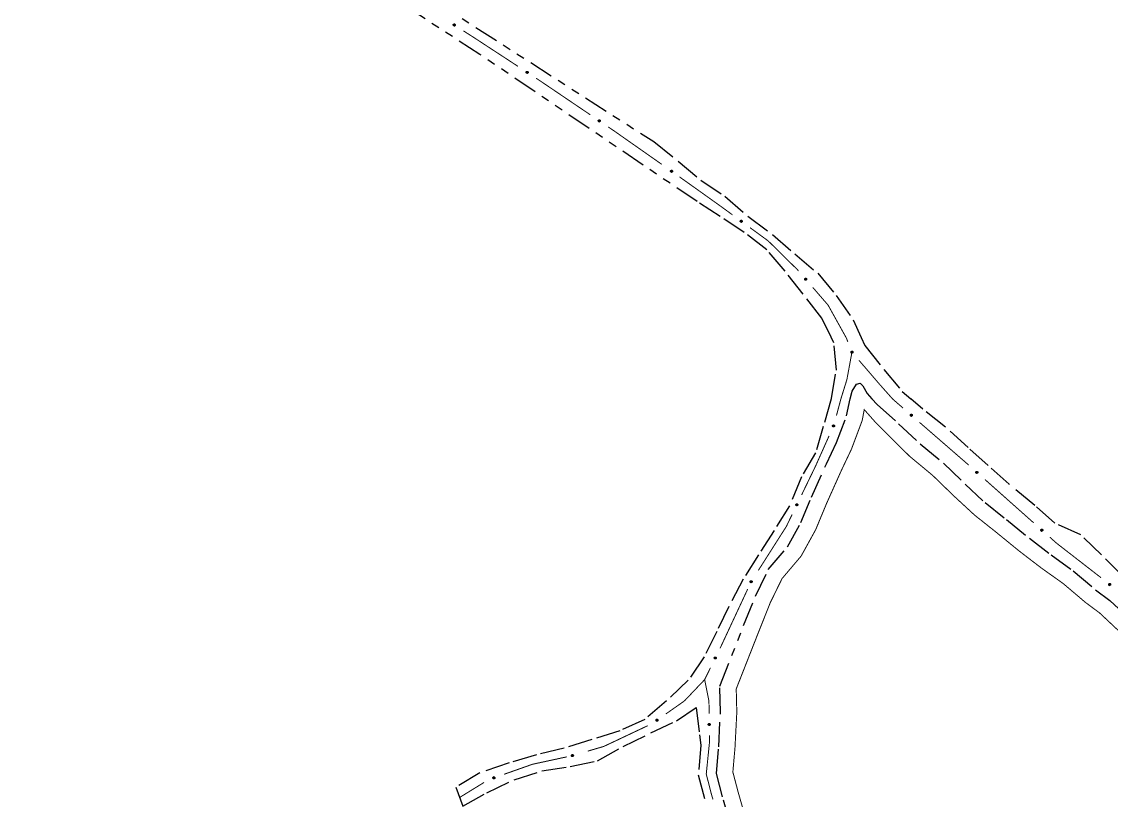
# Model space of a CAD drawing. Extents: x 208948 to 212966, y 4875285 to 4878160.
# Drawn here: x 210434.2 to 210634.7, y 4876681.8 to 4876825 of the extents above; entities that cross this region are included whole.
import ezdxf

# ---------------------------------------------------------------- set-up
doc = ezdxf.new("R2010")
doc.units = 0
doc.header["$LTSCALE"] = 1.5
doc.header["$MEASUREMENT"] = 0
doc.linetypes.add('TRACO_12', pattern=[2.5, 2, -0.5])
doc.linetypes.add('TRACO_25', pattern=[8, 3, -1, 1, -1, 1, -1])
for name, color, linetype in [('RU-QUADRA', 210, 'CONTINUOUS'), ('SV-EIXO-RUA-N-PAV', 6, 'CONTINUOUS'), ('SV-RUA-NAO-PAV', 7, 'CONTINUOUS')]:
    doc.layers.add(name, color=color, linetype=linetype)

msp = doc.modelspace()

# ---------------------------------------------------------------- linework, layer by layer
at = {"layer": 'RU-QUADRA', "linetype": 'TRACO_12', "const_width": 0.18, "flags": 128}
msp.add_lwpolyline([(210632.570808, 4876716.264493), (210636.520245, 4876712.562251), (210638.236401, 4876710.583687), (210642.658217, 4876707.073477), (210647.452532, 4876703.156293), (210651.737606, 4876699.659278), (210655.957471, 4876695.799171), (210659.777368, 4876691.920807), (210663.52981, 4876687.768104), (210667.326139, 4876683.932333), (210670.934217, 4876679.506955), (210674.794872, 4876675.506998), (210678.279344, 4876671.067741), (210681.6938, 4876667.077592), (210684.828567, 4876662.86118), (210688.97736, 4876658.064771), (210692.983246, 4876653.201202), (210696.446148, 4876649.489527), (210699.564415, 4876645.572205), (210703.156268, 4876640.975429), (210706.216966, 4876636.971434), (210709.650542, 4876632.682012), (210714.153307, 4876627.553033), (210717.442642, 4876623.203914), (210720.863342, 4876619.301707), (210724.20833, 4876614.976975), (210727.687177, 4876610.689093), (210731.153878, 4876606.568671), (210734.887277, 4876601.62831), (210739.132032, 4876597.434451), (210741.254088, 4876595.000158), (210748.469239, 4876589.089614), (210753.721705, 4876586.578935), (210758.260288, 4876584.09401), (210763.25315, 4876582.23742), (210768.394427, 4876580.444412), (210773.276003, 4876578.435576), (210779.104873, 4876577.265947), (210783.193331, 4876574.966189), (210788.845025, 4876573.173389), (210793.536731, 4876571.448769), (210797.406789, 4876569.664419), (210799.70541, 4876567.710591), (210800.861616, 4876564.61514), (210801.873581, 4876559.875341), (210802.448413, 4876554.98028), (210802.610398, 4876550.01594), (210802.832602, 4876544.279032), (210803.088993, 4876539.230773), (210802.317763, 4876534.77182), (210801.579537, 4876529.245675), (210801.154994, 4876523.909934), (210800.330301, 4876519.728159), (210798.78443, 4876515.504903), (210796.563816, 4876511.95192), (210794.12119, 4876509.368987), (210791.690033, 4876508.405795), (210787.676578, 4876508.245257), (210783.014476, 4876508.307896), (210778.835072, 4876508.872452), (210773.842492, 4876510.221023), (210768.283342, 4876511.400567), (210762.490567, 4876512.047746), (210756.838817, 4876512.629543), (210750.8009, 4876512.892501), (210745.588327, 4876513.315408), (210740.050921, 4876513.711663), (210734.689468, 4876513.996429), (210729.096094, 4876514.573681), (210723.693143, 4876514.906811), (210718.532268, 4876515.087191), (210713.046434, 4876515.406367), (210707.678207, 4876515.61827), (210702.388457, 4876515.84457), (210696.991394, 4876516.612835), (210691.68083, 4876517.222761), (210686.405575, 4876517.528726), (210680.963616, 4876517.673569), (210675.390156, 4876517.673579), (210669.929411, 4876517.673569), (210664.53838, 4876517.724047), (210659.030321, 4876517.634566), (210654.021299, 4876517.732398), (210648.874121, 4876517.830627), (210645.593199, 4876517.991773), (210639.037686, 4876518.627565), (210633.907023, 4876519.354901), (210629.279831, 4876519.973072), (210624.712478, 4876521.331658), (210619.455743, 4876523.031125), (210613.900646, 4876524.138006), (210609.194031, 4876525.353501), (210604.787757, 4876526.923871), (210599.53406, 4876528.995329), (210594.677923, 4876530.71911), (210590.132201, 4876532.64371), (210585.739698, 4876534.954111), (210580.981285, 4876537.875299), (210577.979102, 4876540.11798), (210575.982161, 4876543.354158), (210574.290027, 4876546.995755), (210573.464294, 4876551.21525), (210572.800066, 4876555.690052), (210572.863322, 4876560.208335), (210572.893505, 4876565.570892), (210572.913592, 4876571.094766), (210572.903559, 4876576.186185), (210572.903569, 4876581.643707), (210572.913581, 4876586.649388), (210572.903569, 4876592.195677), (210572.903559, 4876597.500046), (210572.903569, 4876602.778992), (210572.832053, 4876608.541175), (210572.631463, 4876613.696337), (210572.54748, 4876618.567364), (210572.908428, 4876623.562114), (210573.034679, 4876629.127656), (210572.941464, 4876635.114144), (210572.702944, 4876640.651937), (210572.288587, 4876645.914278), (210571.701486, 4876651.692586), (210571.021317, 4876656.798933), (210570.353233, 4876662.082869), (210569.506145, 4876667.578606), (210568.517046, 4876672.942174), (210567.530976, 4876678.169406), (210566.079515, 4876683.244298), (210565.095102, 4876686.981994), (210565.484271, 4876691.425011), (210565.821928, 4876697.949688), (210565.714398, 4876702.276178), (210569.869184, 4876712.845231), (210571.986666, 4876718.151165), (210574.150531, 4876722.575757), (210577.662177, 4876726.71871), (210580.330905, 4876731.556707), (210582.33456, 4876736.380826), (210585.050636, 4876742.439729), (210586.930809, 4876746.408983), (210588.891276, 4876751.636896), (210589.271955, 4876753.657619), (210591.380265, 4876751.276111), (210597.604073, 4876745.091231), (210601.845355, 4876741.575039), (210605.7574, 4876737.781242), (210607.417249, 4876736.247344), (210609.556555, 4876734.27037), (210613.559197, 4876731.0927), (210617.809117, 4876727.626454), (210621.867449, 4876724.516425), (210625.89759, 4876721.649014), (210629.993987, 4876718.179008)], close=True, dxfattribs=at)
at = {"layer": 'SV-EIXO-RUA-N-PAV'}
for points in [[(210513.750309, 4876824.596812), (210513.797904, 4876824.608068), (210513.841112, 4876824.60801), (210513.877135, 4876824.59759), (210513.906567, 4876824.580081), (210513.93466, 4876824.558777), (210513.958244, 4876824.531049), (210513.977604, 4876824.494477), (210513.989231, 4876824.446811), (210513.986263, 4876824.402553), (210513.977936, 4876824.366689), (210513.961445, 4876824.334948), (210513.940293, 4876824.308004), (210513.910681, 4876824.284458), (210513.873426, 4876824.265201), (210513.825214, 4876824.25467), (210513.782854, 4876824.255017), (210513.748276, 4876824.266011), (210513.71647, 4876824.282792), (210513.68805, 4876824.304885), (210513.665056, 4876824.332236), (210513.645735, 4876824.369781), (210513.635971, 4876824.417504), (210513.635835, 4876824.459756), (210513.646341, 4876824.494481), (210513.663566, 4876824.525421), (210513.684591, 4876824.553858), (210513.711476, 4876824.578726), (210513.750309, 4876824.596812)], [(210527.170294, 4876815.882555), (210527.218017, 4876815.893258), (210527.261221, 4876815.892697), (210527.297121, 4876815.881859), (210527.326348, 4876815.864009), (210527.354191, 4876815.84238), (210527.377451, 4876815.81438), (210527.396384, 4876815.777584), (210527.407457, 4876815.729787), (210527.403974, 4876815.685566), (210527.395231, 4876815.649802), (210527.378373, 4876815.618255), (210527.356908, 4876815.591559), (210527.327024, 4876815.568359), (210527.289548, 4876815.549536), (210527.241217, 4876815.539566), (210527.198864, 4876815.540405), (210527.164416, 4876815.551801), (210527.132808, 4876815.56895), (210527.104647, 4876815.591372), (210527.081972, 4876815.618989), (210527.063088, 4876815.656755), (210527.05388, 4876815.704589), (210527.054235, 4876815.74684), (210527.065144, 4876815.78144), (210527.082728, 4876815.812178), (210527.104082, 4876815.840368), (210527.131254, 4876815.864922), (210527.170294, 4876815.882555)], [(210540.45015, 4876806.955548), (210540.498035, 4876806.965501), (210540.541225, 4876806.964263), (210540.576951, 4876806.952863), (210540.605893, 4876806.934556), (210540.633394, 4876806.912493), (210540.656213, 4876806.884132), (210540.674566, 4876806.847044), (210540.684887, 4876806.799079), (210540.680711, 4876806.754919), (210540.671408, 4876806.719296), (210540.654058, 4876806.688017), (210540.632177, 4876806.661661), (210540.601933, 4876806.638932), (210540.564167, 4876806.6207), (210540.515685, 4876806.611488), (210540.473351, 4876806.612992), (210540.439085, 4876806.624927), (210540.40775, 4876806.642569), (210540.379944, 4876806.66543), (210540.357705, 4876806.693399), (210540.339416, 4876806.731457), (210540.330959, 4876806.77943), (210540.331977, 4876806.82167), (210540.343427, 4876806.856094), (210540.36149, 4876806.886553), (210540.383284, 4876806.914405), (210540.410838, 4876806.938529), (210540.45015, 4876806.955548)], [(210553.762062, 4876797.693268), (210553.810178, 4876797.702034), (210553.853324, 4876797.699729), (210553.888757, 4876797.687449), (210553.917239, 4876797.668433), (210553.944186, 4876797.645697), (210553.966296, 4876797.616781), (210553.983727, 4876797.579251), (210553.99286, 4876797.531045), (210553.987594, 4876797.487001), (210553.977413, 4876797.451619), (210553.959295, 4876797.420778), (210553.936769, 4876797.394971), (210553.905973, 4876797.372997), (210553.867767, 4876797.355703), (210553.819072, 4876797.347693), (210553.776788, 4876797.350243), (210553.742828, 4876797.363021), (210553.711938, 4876797.381432), (210553.684706, 4876797.404974), (210553.663165, 4876797.433484), (210553.645823, 4876797.471983), (210553.638554, 4876797.520149), (210553.640615, 4876797.562351), (210553.652913, 4876797.596482), (210553.671724, 4876797.626485), (210553.694199, 4876797.65379), (210553.722342, 4876797.677226), (210553.762062, 4876797.693268)], [(210566.586748, 4876788.488342), (210566.634956, 4876788.49659), (210566.678075, 4876788.49382), (210566.713373, 4876788.48116), (210566.741648, 4876788.461838), (210566.768349, 4876788.438813), (210566.790147, 4876788.40966), (210566.807173, 4876788.371945), (210566.815786, 4876788.323644), (210566.810046, 4876788.279659), (210566.799485, 4876788.244389), (210566.781035, 4876788.213745), (210566.758233, 4876788.188182), (210566.727202, 4876788.166541), (210566.688812, 4876788.149659), (210566.640034, 4876788.142174), (210566.59778, 4876788.145179), (210566.563959, 4876788.158322), (210566.53327, 4876788.177065), (210566.506293, 4876788.200898), (210566.48506, 4876788.229638), (210566.468133, 4876788.268321), (210566.461383, 4876788.316563), (210566.463899, 4876788.358741), (210566.476563, 4876788.392737), (210566.495696, 4876788.422536), (210566.518464, 4876788.449597), (210566.546857, 4876788.472729), (210566.586748, 4876788.488342)], [(210578.480304, 4876777.834324), (210578.529131, 4876777.831507), (210578.57052, 4876777.819102), (210578.602062, 4876777.798819), (210578.625261, 4876777.773628), (210578.646092, 4876777.745183), (210578.660767, 4876777.711871), (210578.668866, 4876777.67129), (210578.666383, 4876777.62229), (210578.650888, 4876777.580727), (210578.632658, 4876777.54874), (210578.607783, 4876777.523036), (210578.579811, 4876777.503263), (210578.544704, 4876777.489163), (210578.5035, 4876777.481358), (210578.454289, 4876777.485047), (210578.413796, 4876777.497487), (210578.383802, 4876777.517907), (210578.35812, 4876777.543078), (210578.337201, 4876777.572373), (210578.322984, 4876777.605155), (210578.3152, 4876777.646656), (210578.319484, 4876777.695179), (210578.331431, 4876777.735708), (210578.351424, 4876777.76598), (210578.376775, 4876777.790706), (210578.40505, 4876777.811947), (210578.437922, 4876777.828093), (210578.480304, 4876777.834324)], [(210586.998508, 4876764.393915), (210587.047337, 4876764.391122), (210587.088731, 4876764.378736), (210587.120283, 4876764.358469), (210587.143495, 4876764.33329), (210587.16434, 4876764.304855), (210587.179032, 4876764.27155), (210587.18715, 4876764.230974), (210587.184692, 4876764.181973), (210587.169218, 4876764.140402), (210587.151003, 4876764.108405), (210587.126141, 4876764.08269), (210587.098179, 4876764.062902), (210587.063079, 4876764.048785), (210587.021878, 4876764.04096), (210586.972665, 4876764.044624), (210586.932167, 4876764.057045), (210586.902163, 4876764.077449), (210586.876468, 4876764.102608), (210586.855535, 4876764.131892), (210586.841301, 4876764.164668), (210586.833497, 4876764.206165), (210586.837757, 4876764.25469), (210586.849684, 4876764.295224), (210586.869662, 4876764.325507), (210586.895, 4876764.350245), (210586.923266, 4876764.3715), (210586.956129, 4876764.387662), (210586.998508, 4876764.393915)], [(210597.896606, 4876752.80473), (210597.94534, 4876752.808864), (210597.988069, 4876752.802451), (210598.022168, 4876752.786845), (210598.048704, 4876752.765197), (210598.073358, 4876752.739993), (210598.092607, 4876752.709098), (210598.106376, 4876752.670075), (210598.110866, 4876752.621218), (210598.10142, 4876752.577878), (210598.087908, 4876752.543629), (210598.066928, 4876752.514659), (210598.042042, 4876752.491119), (210598.009289, 4876752.472185), (210597.969607, 4876752.458618), (210597.92037, 4876752.455292), (210597.878523, 4876752.461867), (210597.845937, 4876752.477828), (210597.816946, 4876752.499104), (210597.792085, 4876752.525137), (210597.773364, 4876752.555573), (210597.759776, 4876752.595551), (210597.757137, 4876752.644192), (210597.763218, 4876752.686004), (210597.778717, 4876752.718806), (210597.800306, 4876752.746876), (210597.825285, 4876752.77191), (210597.855536, 4876752.792553), (210597.896606, 4876752.80473)], [(210583.77488, 4876750.736858), (210583.792971, 4876750.691419), (210583.799228, 4876750.648667), (210583.794184, 4876750.611507), (210583.781164, 4876750.579833), (210583.764194, 4876750.548928), (210583.740211, 4876750.521545), (210583.70686, 4876750.497049), (210583.661405, 4876750.478581), (210583.617188, 4876750.475049), (210583.580493, 4876750.478046), (210583.546683, 4876750.489721), (210583.516937, 4876750.506709), (210583.489316, 4876750.532562), (210583.464822, 4876750.566602), (210583.447358, 4876750.612758), (210583.441511, 4876750.654713), (210583.447334, 4876750.690528), (210583.459286, 4876750.724444), (210583.476989, 4876750.755787), (210583.500687, 4876750.782532), (210583.535005, 4876750.807132), (210583.580789, 4876750.823765), (210583.622567, 4876750.830075), (210583.658454, 4876750.824756), (210583.69158, 4876750.812237), (210583.722784, 4876750.795594), (210583.751314, 4876750.772631), (210583.77488, 4876750.736858)], [(210609.965875, 4876742.298995), (210610.014653, 4876742.302558), (210610.057305, 4876742.295646), (210610.091219, 4876742.279642), (210610.1175, 4876742.257686), (210610.141857, 4876742.232195), (210610.160744, 4876742.201077), (210610.174057, 4876742.161896), (210610.177975, 4876742.11299), (210610.168023, 4876742.069763), (210610.154112, 4876742.035675), (210610.132795, 4876742.006952), (210610.107635, 4876741.983705), (210610.074663, 4876741.965155), (210610.034825, 4876741.952052), (210609.985553, 4876741.949302), (210609.943785, 4876741.956365), (210609.911388, 4876741.972706), (210609.882648, 4876741.99432), (210609.858093, 4876742.020642), (210609.839729, 4876742.051295), (210609.826609, 4876742.091429), (210609.824539, 4876742.140097), (210609.831108, 4876742.181836), (210609.84699, 4876742.214453), (210609.868905, 4876742.242269), (210609.894175, 4876742.26701), (210609.924665, 4876742.287298), (210609.965875, 4876742.298995)], [(210577.026584, 4876736.227947), (210577.043288, 4876736.181979), (210577.048245, 4876736.139057), (210577.042075, 4876736.102067), (210577.0281, 4876736.070803), (210577.0102, 4876736.040427), (210576.985397, 4876736.013784), (210576.951318, 4876735.990311), (210576.905324, 4876735.973231), (210576.86102, 4876735.971043), (210576.824433, 4876735.975152), (210576.790992, 4876735.987847), (210576.761776, 4876736.00573), (210576.734952, 4876736.03241), (210576.711502, 4876736.067178), (210576.695447, 4876736.113842), (210576.690876, 4876736.155956), (210576.697783, 4876736.191577), (210576.710759, 4876736.225115), (210576.729405, 4876736.255906), (210576.753903, 4876736.281919), (210576.788951, 4876736.305467), (210576.835219, 4876736.320703), (210576.87717, 4876736.325742), (210576.912879, 4876736.319337), (210576.945609, 4876736.305818), (210576.976294, 4876736.288236), (210577.004114, 4876736.264418), (210577.026584, 4876736.227947)], [(210621.924424, 4876731.669173), (210621.973202, 4876731.672737), (210622.015854, 4876731.665825), (210622.049768, 4876731.649821), (210622.076049, 4876731.627865), (210622.100406, 4876731.602374), (210622.119294, 4876731.571256), (210622.132606, 4876731.532075), (210622.136524, 4876731.483169), (210622.126572, 4876731.439942), (210622.112661, 4876731.405853), (210622.091344, 4876731.37713), (210622.066184, 4876731.353883), (210622.033212, 4876731.335334), (210621.993374, 4876731.322231), (210621.944102, 4876731.319481), (210621.902334, 4876731.326544), (210621.869937, 4876731.342885), (210621.841197, 4876731.364498), (210621.816642, 4876731.39082), (210621.798278, 4876731.421473), (210621.785158, 4876731.461608), (210621.783088, 4876731.510275), (210621.789657, 4876731.552014), (210621.805539, 4876731.584632), (210621.827454, 4876731.612448), (210621.852724, 4876731.637189), (210621.883214, 4876731.657477), (210621.924424, 4876731.669173)], [(210568.619568, 4876722.07981), (210568.636932, 4876722.034088), (210568.642505, 4876721.991241), (210568.636868, 4876721.954167), (210568.623344, 4876721.922704), (210568.605883, 4876721.892075), (210568.581466, 4876721.865078), (210568.547728, 4876721.841117), (210568.501985, 4876721.823377), (210568.457717, 4876721.820552), (210568.421074, 4876721.824134), (210568.387455, 4876721.836347), (210568.357984, 4876721.853808), (210568.330779, 4876721.880098), (210568.306831, 4876721.914526), (210568.290106, 4876721.960954), (210568.28493, 4876722.002997), (210568.291324, 4876722.038714), (210568.303816, 4876722.072435), (210568.322017, 4876722.103492), (210568.346139, 4876722.129855), (210568.380845, 4876722.153904), (210568.426889, 4876722.169805), (210568.468763, 4876722.175446), (210568.50456, 4876722.169555), (210568.537482, 4876722.156509), (210568.568416, 4876722.13937), (210568.596576, 4876722.115954), (210568.619568, 4876722.07981)], [(210634.396789, 4876721.669179), (210634.445222, 4876721.675983), (210634.488238, 4876721.671926), (210634.523143, 4876721.658216), (210634.550828, 4876721.638058), (210634.576828, 4876721.614246), (210634.597745, 4876721.584455), (210634.613637, 4876721.546247), (210634.620803, 4876721.49771), (210634.613751, 4876721.453917), (210634.602141, 4876721.418977), (210634.582783, 4876721.388899), (210634.559228, 4876721.364028), (210634.527564, 4876721.343324), (210634.488687, 4876721.327598), (210634.439707, 4876721.321573), (210634.397561, 4876721.32584), (210634.364148, 4876721.339987), (210634.334032, 4876721.359639), (210634.307779, 4876721.384268), (210634.287415, 4876721.41363), (210634.271652, 4876721.452801), (210634.266346, 4876721.501224), (210634.270122, 4876721.543307), (210634.283796, 4876721.57691), (210634.303811, 4876721.606123), (210634.327378, 4876721.632492), (210634.356449, 4876721.654765), (210634.396789, 4876721.669179)], [(210562.015268, 4876708.033935), (210562.031694, 4876707.987867), (210562.03639, 4876707.944915), (210562.029997, 4876707.907964), (210562.015832, 4876707.876784), (210561.997749, 4876707.846518), (210561.972785, 4876707.820026), (210561.938564, 4876707.796759), (210561.892468, 4876707.779958), (210561.848152, 4876707.778039), (210561.81159, 4876707.782369), (210561.778227, 4876707.795266), (210561.749119, 4876707.813326), (210561.722458, 4876707.840167), (210561.699219, 4876707.875077), (210561.683446, 4876707.921838), (210561.67913, 4876707.963978), (210561.686253, 4876707.999557), (210561.699432, 4876708.033015), (210561.718264, 4876708.063693), (210561.742919, 4876708.089557), (210561.778109, 4876708.112892), (210561.824469, 4876708.127849), (210561.866449, 4876708.132633), (210561.902119, 4876708.126011), (210561.934767, 4876708.112295), (210561.965344, 4876708.094527), (210561.993019, 4876708.070541), (210562.015268, 4876708.033935)], [(210551.307442, 4876696.514205), (210551.299626, 4876696.465925), (210551.283036, 4876696.426029), (210551.259621, 4876696.396736), (210551.232181, 4876696.376247), (210551.201747, 4876696.358446), (210551.167105, 4876696.34727), (210551.125907, 4876696.343382), (210551.077421, 4876696.350882), (210551.037668, 4876696.370564), (210551.007722, 4876696.391982), (210550.984709, 4876696.419365), (210550.967912, 4876696.44922), (210550.957493, 4876696.485589), (210550.95396, 4876696.527377), (210550.962682, 4876696.575949), (210550.979215, 4876696.61495), (210551.002607, 4876696.642689), (210551.030282, 4876696.66565), (210551.06157, 4876696.68345), (210551.09564, 4876696.694226), (210551.13772, 4876696.697707), (210551.185547, 4876696.688463), (210551.224634, 4876696.672417), (210551.252694, 4876696.649421), (210551.274686, 4876696.621666), (210551.292911, 4876696.591358), (210551.305596, 4876696.557002), (210551.307442, 4876696.514205)], [(210560.644455, 4876695.582876), (210560.608937, 4876695.616499), (210560.585286, 4876695.652659), (210560.57424, 4876695.688495), (210560.572737, 4876695.722708), (210560.575141, 4876695.757883), (210560.58539, 4876695.792812), (210560.605351, 4876695.82906), (210560.638829, 4876695.864926), (210560.677464, 4876695.88672), (210560.712019, 4876695.899429), (210560.747604, 4876695.90305), (210560.781735, 4876695.900142), (210560.817665, 4876695.888297), (210560.854201, 4876695.867709), (210560.889452, 4876695.833173), (210560.912395, 4876695.797563), (210560.922169, 4876695.76262), (210560.925583, 4876695.726822), (210560.922698, 4876695.690941), (210560.912441, 4876695.656712), (210560.891646, 4876695.619963), (210560.857097, 4876695.585623), (210560.821843, 4876695.562334), (210560.787046, 4876695.552072), (210560.751726, 4876695.549504), (210560.716417, 4876695.551486), (210560.680877, 4876695.560326), (210560.644455, 4876695.582876)], [(210535.729418, 4876689.921329), (210535.703509, 4876689.879847), (210535.672759, 4876689.849493), (210535.639826, 4876689.831558), (210535.606591, 4876689.823298), (210535.571638, 4876689.818677), (210535.53537, 4876689.821792), (210535.495883, 4876689.834167), (210535.454089, 4876689.859865), (210535.425064, 4876689.893409), (210535.405753, 4876689.924756), (210535.395145, 4876689.958915), (210535.391224, 4876689.992945), (210535.395707, 4876690.030511), (210535.408638, 4876690.070405), (210535.435495, 4876690.111806), (210535.465846, 4876690.141357), (210535.498156, 4876690.157868), (210535.532565, 4876690.168316), (210535.568306, 4876690.172606), (210535.603889, 4876690.169342), (210535.644033, 4876690.15625), (210535.684544, 4876690.129201), (210535.714364, 4876690.099267), (210535.731324, 4876690.067197), (210535.740847, 4876690.033089), (210535.745908, 4876689.998088), (210535.744294, 4876689.9615), (210535.729418, 4876689.921329)], [(210521.284174, 4876685.843259), (210521.263728, 4876685.798829), (210521.23707, 4876685.764825), (210521.206673, 4876685.742863), (210521.174752, 4876685.73046), (210521.140666, 4876685.72145), (210521.104296, 4876685.719947), (210521.063559, 4876685.727221), (210521.018846, 4876685.747419), (210520.985807, 4876685.777016), (210520.962682, 4876685.805665), (210520.947832, 4876685.838206), (210520.939634, 4876685.871466), (210520.939322, 4876685.909297), (210520.947097, 4876685.950507), (210520.968494, 4876685.994976), (210520.994857, 4876686.028133), (210521.024816, 4876686.048604), (210521.057625, 4876686.063325), (210521.092535, 4876686.072107), (210521.128245, 4876686.073376), (210521.169723, 4876686.065474), (210521.213334, 4876686.043773), (210521.246705, 4876686.017857), (210521.267591, 4876685.988193), (210521.281357, 4876685.955566), (210521.29081, 4876685.921488), (210521.293843, 4876685.88499), (210521.284174, 4876685.843259)]]:
    msp.add_lwpolyline(points, close=True, dxfattribs=at)
for points in [[(210513.635835, 4876824.459756), (210513.940293, 4876824.308004)], [(210513.635971, 4876824.417504), (210513.910681, 4876824.284458)], [(210513.637195, 4876824.436619), (210513.920934, 4876824.297888)], [(210513.643601, 4876824.474605), (210513.948054, 4876824.322675)], [(210513.644913, 4876824.392869), (210513.889211, 4876824.276034)], [(210513.645735, 4876824.369781), (210513.873426, 4876824.265201)], [(210513.646341, 4876824.494481), (210513.961445, 4876824.334948)], [(210513.656912, 4876824.508191), (210513.966803, 4876824.34956)], [(210513.661318, 4876824.350056), (210513.842528, 4876824.263713)], [(210513.663566, 4876824.525421), (210513.977936, 4876824.366689)], [(210513.665056, 4876824.332236), (210513.825214, 4876824.25467)], [(210513.677861, 4876824.538528), (210513.978862, 4876824.388798)], [(210513.680555, 4876824.316764), (210513.79836, 4876824.257879)], [(210513.684591, 4876824.553858), (210513.986263, 4876824.402553)], [(210513.68805, 4876824.304885), (210513.782854, 4876824.255017)], [(210513.701947, 4876824.563631), (210513.984118, 4876824.427517)], [(210513.711476, 4876824.578726), (210513.989231, 4876824.446811)], [(210513.730635, 4876824.5858), (210513.979434, 4876824.470951)], [(210513.750309, 4876824.596812), (210513.977604, 4876824.494477)], [(210513.776483, 4876824.60189), (210513.961461, 4876824.516382)], [(210513.797904, 4876824.608068), (210513.958244, 4876824.531049)], [(210513.822535, 4876824.608142), (210513.938456, 4876824.548838)], [(210513.841112, 4876824.60801), (210513.93466, 4876824.558777)], [(210527.054235, 4876815.74684), (210527.356908, 4876815.591559)], [(210527.062174, 4876815.761597), (210527.36484, 4876815.606138)], [(210527.065144, 4876815.78144), (210527.378373, 4876815.618255)], [(210527.075874, 4876815.795026), (210527.3839, 4876815.632803)], [(210527.082728, 4876815.812178), (210527.395231, 4876815.649802)], [(210527.097174, 4876815.825118), (210527.396414, 4876815.671899)], [(210527.104082, 4876815.840368), (210527.403974, 4876815.685566)], [(210527.12155, 4876815.849939), (210527.40212, 4876815.710554)], [(210527.131254, 4876815.864922), (210527.407457, 4876815.729787)], [(210527.150494, 4876815.871773), (210527.397941, 4876815.75404)], [(210527.170294, 4876815.882555), (210527.396384, 4876815.777584)], [(210527.196526, 4876815.887329), (210527.380497, 4876815.799676)], [(210527.218017, 4876815.893258), (210527.377451, 4876815.81438)], [(210527.242647, 4876815.893045), (210527.357871, 4876815.832398)], [(210527.261221, 4876815.892697), (210527.354191, 4876815.84238)], [(210527.05388, 4876815.704589), (210527.327024, 4876815.568359)], [(210527.055326, 4876815.723689), (210527.337433, 4876815.581668)], [(210527.062535, 4876815.679852), (210527.305458, 4876815.560185)], [(210527.063088, 4876815.656755), (210527.289548, 4876815.549536)], [(210527.078441, 4876815.636851), (210527.258635, 4876815.548407)], [(210527.081972, 4876815.618989), (210527.241217, 4876815.539566)], [(210527.09729, 4876815.603338), (210527.214403, 4876815.543086)], [(210527.104647, 4876815.591372), (210527.198864, 4876815.540405)], [(210540.330959, 4876806.77943), (210540.601933, 4876806.638932)], [(210540.331977, 4876806.82167), (210540.632177, 4876806.661661)], [(210540.332704, 4876806.798504), (210540.61255, 4876806.652077)], [(210540.339225, 4876806.75456), (210540.580241, 4876806.631097)], [(210540.339416, 4876806.731457), (210540.564167, 4876806.6207)], [(210540.340146, 4876806.836301), (210540.640336, 4876806.676114)], [(210540.343427, 4876806.856094), (210540.654058, 4876806.688017)], [(210540.354369, 4876806.869511), (210540.659813, 4876806.702477)], [(210540.354455, 4876806.711314), (210540.533239, 4876806.620055)], [(210540.357705, 4876806.693399), (210540.515685, 4876806.611488)], [(210540.36149, 4876806.886553), (210540.671408, 4876806.719296)], [(210540.372775, 4876806.67751), (210540.488929, 4876806.615429)], [(210540.376138, 4876806.899264), (210540.672938, 4876806.741371)], [(210540.379944, 4876806.66543), (210540.473351, 4876806.612992)], [(210540.383284, 4876806.914405), (210540.680711, 4876806.754919)], [(210540.4009, 4876806.9237), (210540.679249, 4876806.779932)], [(210540.410838, 4876806.938529), (210540.684887, 4876806.799079)], [(210540.430183, 4876806.945078), (210540.675753, 4876806.823478)], [(210540.45015, 4876806.955548), (210540.674566, 4876806.847044)], [(210540.476454, 4876806.959909), (210540.659027, 4876806.869382)], [(210540.498035, 4876806.965501), (210540.656213, 4876806.884132)], [(210540.522659, 4876806.964901), (210540.636918, 4876806.902455)], [(210540.541225, 4876806.964263), (210540.633394, 4876806.912493)], [(210553.741842, 4876797.683294), (210553.984332, 4876797.555662)], [(210553.762062, 4876797.693268), (210553.983727, 4876797.579251)], [(210553.788465, 4876797.696978), (210553.968745, 4876797.601966)], [(210553.810178, 4876797.702034), (210553.966296, 4876797.616781)], [(210553.834779, 4876797.700826), (210553.94746, 4876797.635575)], [(210553.853324, 4876797.699729), (210553.944186, 4876797.645697)], [(210553.638554, 4876797.520149), (210553.905973, 4876797.372997)], [(210553.640615, 4876797.562351), (210553.936769, 4876797.394971)], [(210553.64077, 4876797.539175), (210553.916911, 4876797.385875)], [(210553.645823, 4876797.471983), (210553.867767, 4876797.355703)], [(210553.646203, 4876797.495082), (210553.884094, 4876797.365701)], [(210553.649144, 4876797.576776), (210553.945283, 4876797.409218)], [(210553.652913, 4876797.596482), (210553.959295, 4876797.420778)], [(210553.660359, 4876797.451474), (210553.836833, 4876797.355824)], [(210553.663165, 4876797.433484), (210553.819072, 4876797.347693)], [(210553.664183, 4876797.609624), (210553.965405, 4876797.435092)], [(210553.671724, 4876797.626485), (210553.977413, 4876797.451619)], [(210553.677839, 4876797.417227), (210553.792422, 4876797.352294)], [(210553.684706, 4876797.404974), (210553.776788, 4876797.350243)], [(210553.686682, 4876797.638831), (210553.979488, 4876797.47365)], [(210553.694199, 4876797.65379), (210553.987594, 4876797.487001)], [(210553.71204, 4876797.662647), (210553.98675, 4876797.512043)], [(210553.722342, 4876797.677226), (210553.99286, 4876797.531045)], [(210566.461383, 4876788.316563), (210566.727202, 4876788.166541)], [(210566.463804, 4876788.335564), (210566.738278, 4876788.1793)], [(210566.463899, 4876788.358741), (210566.758233, 4876788.188182)], [(210566.468133, 4876788.268321), (210566.688812, 4876788.149659)], [(210566.468762, 4876788.291416), (210566.705246, 4876788.15948)], [(210566.472582, 4876788.373073), (210566.7669, 4876788.202336)], [(210566.476563, 4876788.392737), (210566.781035, 4876788.213745)], [(210566.482448, 4876788.247657), (210566.657882, 4876788.150113)], [(210566.48506, 4876788.229638), (210566.640034, 4876788.142174)], [(210566.487974, 4876788.405757), (210566.7873, 4876788.227992)], [(210566.495696, 4876788.422536), (210566.799485, 4876788.244389)], [(210566.499557, 4876788.213224), (210566.613435, 4876788.147062)], [(210566.506293, 4876788.200898), (210566.59778, 4876788.145179)], [(210566.510786, 4876788.43472), (210566.801797, 4876788.266396)], [(210566.518464, 4876788.449597), (210566.810046, 4876788.279659)], [(210566.536399, 4876788.458262), (210566.809472, 4876788.304709)], [(210566.546857, 4876788.472729), (210566.815786, 4876788.323644)], [(210566.566422, 4876788.478587), (210566.807523, 4876788.348351)], [(210566.586748, 4876788.488342), (210566.807173, 4876788.371945)], [(210566.613189, 4876788.491768), (210566.792436, 4876788.39482)], [(210566.634956, 4876788.49659), (210566.790147, 4876788.40966)], [(210566.659543, 4876788.495117), (210566.771514, 4876788.428656)], [(210566.678075, 4876788.49382), (210566.768349, 4876788.438813)], [(210578.3152, 4876777.646656), (210578.5035, 4876777.481358)], [(210578.319484, 4876777.695179), (210578.544704, 4876777.489163)], [(210578.321012, 4876777.669016), (210578.521723, 4876777.487227)], [(210578.326121, 4876777.713147), (210578.558369, 4876777.499102)], [(210578.331431, 4876777.735708), (210578.579811, 4876777.503263)], [(210578.343118, 4876777.747717), (210578.591442, 4876777.515103)], [(210578.351424, 4876777.76598), (210578.607783, 4876777.523036)], [(210578.365474, 4876777.776097), (210578.617094, 4876777.535507)], [(210578.376775, 4876777.790706), (210578.632658, 4876777.54874)], [(210578.39422, 4876777.79918), (210578.639865, 4876777.569661)], [(210578.40505, 4876777.811947), (210578.650888, 4876777.580727)], [(210578.424476, 4876777.816351), (210578.655969, 4876777.605263)], [(210578.437922, 4876777.828093), (210578.666383, 4876777.62229)], [(210578.458304, 4876777.829396), (210578.663895, 4876777.648223)], [(210578.480304, 4876777.834324), (210578.668866, 4876777.67129)], [(210578.506838, 4876777.831709), (210578.659657, 4876777.696896)], [(210578.529131, 4876777.831507), (210578.660767, 4876777.711871)], [(210578.552755, 4876777.824537), (210578.64689, 4876777.734574)], [(210578.57052, 4876777.819102), (210578.646092, 4876777.745183)], [(210578.322984, 4876777.605155), (210578.454289, 4876777.485047)], [(210578.324496, 4876777.6233), (210578.473465, 4876777.488764)], [(210578.333414, 4876777.585899), (210578.429473, 4876777.495797)], [(210578.337201, 4876777.572373), (210578.413796, 4876777.497487)], [(210586.833497, 4876764.206165), (210587.021878, 4876764.04096)], [(210586.837757, 4876764.25469), (210587.063079, 4876764.048785)], [(210586.839298, 4876764.228528), (210587.040098, 4876764.046838)], [(210586.841301, 4876764.164668), (210586.972665, 4876764.044624)], [(210586.842804, 4876764.182813), (210586.99184, 4876764.04835)], [(210586.844385, 4876764.272661), (210587.076739, 4876764.058731)], [(210586.849684, 4876764.295224), (210587.098179, 4876764.062902)], [(210586.851741, 4876764.145416), (210586.947844, 4876764.055362)], [(210586.855535, 4876764.131892), (210586.932167, 4876764.057045)], [(210586.861365, 4876764.307239), (210587.109804, 4876764.074748)], [(210586.869662, 4876764.325507), (210587.126141, 4876764.08269)], [(210586.883706, 4876764.33563), (210587.135446, 4876764.095165)], [(210586.895, 4876764.350245), (210587.151003, 4876764.108405)], [(210586.912441, 4876764.358728), (210587.1582, 4876764.12933)], [(210586.923266, 4876764.3715), (210587.169218, 4876764.140402)], [(210586.942689, 4876764.375914), (210587.174286, 4876764.16494)], [(210586.956129, 4876764.387662), (210587.184692, 4876764.181973)], [(210586.97651, 4876764.388975), (210587.182191, 4876764.207904)], [(210586.998508, 4876764.393915), (210587.18715, 4876764.230974)], [(210587.025043, 4876764.391312), (210587.177929, 4876764.256575)], [(210587.047337, 4876764.391122), (210587.179032, 4876764.27155)], [(210587.070964, 4876764.384163), (210587.165143, 4876764.294246)], [(210587.088731, 4876764.378736), (210587.16434, 4876764.304855)], [(210597.757137, 4876752.644192), (210598.009289, 4876752.472185)], [(210597.759776, 4876752.595551), (210597.969607, 4876752.458618)], [(210597.76116, 4876752.662919), (210598.021406, 4876752.483961)], [(210597.762359, 4876752.618509), (210597.986814, 4876752.467011)], [(210597.763218, 4876752.686004), (210598.042042, 4876752.491119)], [(210597.772288, 4876752.573749), (210597.938826, 4876752.46169)], [(210597.773084, 4876752.699549), (210598.051878, 4876752.504489)], [(210597.773364, 4876752.555573), (210597.92037, 4876752.455292)], [(210597.778717, 4876752.718806), (210598.066928, 4876752.514659)], [(210597.786418, 4876752.53799), (210597.894281, 4876752.462416)], [(210597.791191, 4876752.730812), (210598.074377, 4876752.528323)], [(210597.792085, 4876752.525137), (210597.878523, 4876752.461867)], [(210597.800306, 4876752.746876), (210598.087908, 4876752.543629)], [(210597.816374, 4876752.757738), (210598.092076, 4876752.565361)], [(210597.825285, 4876752.77191), (210598.10142, 4876752.577878)], [(210597.84389, 4876752.779024), (210598.10297, 4876752.602886)], [(210597.855536, 4876752.792553), (210598.110866, 4876752.621218)], [(210597.875527, 4876752.796733), (210598.104727, 4876752.646536)], [(210597.896606, 4876752.80473), (210598.106376, 4876752.670075)], [(210597.923243, 4876752.805903), (210598.093631, 4876752.694116)], [(210597.94534, 4876752.808864), (210598.092607, 4876752.709098)], [(210597.969714, 4876752.805313), (210598.075651, 4876752.729604)], [(210597.988069, 4876752.802451), (210598.073358, 4876752.739993)], [(210583.476989, 4876750.755787), (210583.441511, 4876750.654713)], [(210583.487646, 4876750.764938), (210583.446608, 4876750.639792)], [(210583.500687, 4876750.782532), (210583.447358, 4876750.612758)], [(210583.517769, 4876750.788833), (210583.458834, 4876750.596951)], [(210583.535005, 4876750.807132), (210583.464822, 4876750.566602)], [(210583.557725, 4876750.811319), (210583.477845, 4876750.55257)], [(210583.580789, 4876750.823765), (210583.489316, 4876750.532562)], [(210583.599877, 4876750.825348), (210583.5041, 4876750.524381)], [(210583.622567, 4876750.830075), (210583.516937, 4876750.506709)], [(210583.638391, 4876750.824561), (210583.532584, 4876750.501174)], [(210583.658454, 4876750.824756), (210583.546683, 4876750.489721)], [(210583.673562, 4876750.816301), (210583.561921, 4876750.486555)], [(210583.69158, 4876750.812237), (210583.580493, 4876750.478046)], [(210583.706635, 4876750.800011), (210583.6025, 4876750.48036)], [(210583.722784, 4876750.795594), (210583.617188, 4876750.475049)], [(210583.734988, 4876750.779852), (210583.641571, 4876750.480819)], [(210583.751314, 4876750.772631), (210583.661405, 4876750.478581)], [(210583.761112, 4876750.754712), (210583.683854, 4876750.4918)], [(210583.77488, 4876750.736858), (210583.70686, 4876750.497049)], [(210583.783729, 4876750.711707), (210583.726171, 4876750.516219)], [(210583.792971, 4876750.691419), (210583.740211, 4876750.521545)], [(210583.796643, 4876750.667063), (210583.754917, 4876750.54372)], [(210583.799228, 4876750.648667), (210583.764194, 4876750.548928)], [(210609.824539, 4876742.140097), (210610.074663, 4876741.965155)], [(210609.826609, 4876742.091429), (210610.034825, 4876741.952052)], [(210609.82878, 4876742.158776), (210610.086917, 4876741.976788)], [(210609.82946, 4876742.114355), (210610.052129, 4876741.960244)], [(210609.831108, 4876742.181836), (210610.107635, 4876741.983705)], [(210609.838865, 4876742.069482), (210610.004082, 4876741.955484)], [(210609.839729, 4876742.051295), (210609.985553, 4876741.949302)], [(210609.841132, 4876742.195264), (210610.117626, 4876741.996958)], [(210609.84699, 4876742.214453), (210610.132795, 4876742.006952)], [(210609.852577, 4876742.03356), (210609.959548, 4876741.956731)], [(210609.858093, 4876742.020642), (210609.943785, 4876741.956365)], [(210609.859602, 4876742.226313), (210610.140403, 4876742.020529)], [(210609.868905, 4876742.242269), (210610.154112, 4876742.035675)], [(210609.885099, 4876742.252943), (210610.158534, 4876742.057357)], [(210609.894175, 4876742.26701), (210610.168023, 4876742.069763)], [(210609.912862, 4876742.273906), (210610.169865, 4876742.094751)], [(210609.924665, 4876742.287298), (210610.177975, 4876742.11299)], [(210609.944704, 4876742.291244), (210610.172132, 4876742.138379)], [(210609.965875, 4876742.298995), (210610.174057, 4876742.161896)], [(210609.992524, 4876742.299856), (210610.161593, 4876742.186085)], [(210610.014653, 4876742.302558), (210610.160744, 4876742.201077)], [(210610.038984, 4876742.298723), (210610.144029, 4876742.22178)], [(210610.057305, 4876742.295646), (210610.141857, 4876742.232195)], [(210576.729405, 4876736.255906), (210576.690876, 4876736.155956)], [(210576.753903, 4876736.281919), (210576.695447, 4876736.113842)], [(210576.740334, 4876736.26473), (210576.695517, 4876736.140887)], [(210576.771168, 4876736.2877), (210576.706438, 4876736.097695)], [(210576.788951, 4876736.305467), (210576.711502, 4876736.067178)], [(210576.811788, 4876736.308963), (210576.724094, 4876736.052757)], [(210576.835219, 4876736.320703), (210576.734952, 4876736.03241)], [(210576.854347, 4876736.321706), (210576.749481, 4876736.023784)], [(210576.87717, 4876736.325742), (210576.761776, 4876736.00573)], [(210576.89282, 4876736.319751), (210576.777248, 4876735.999724)], [(210576.912879, 4876736.319337), (210576.790992, 4876735.987847)], [(210576.927723, 4876736.310427), (210576.806127, 4876735.984221)], [(210576.945609, 4876736.305818), (210576.824433, 4876735.975152)], [(210576.960287, 4876736.293141), (210576.8465, 4876735.976798)], [(210576.976294, 4876736.288236), (210576.86102, 4876735.971043)], [(210576.988015, 4876736.272131), (210576.885567, 4876735.976071)], [(210577.004114, 4876736.264418), (210576.905324, 4876735.973231)], [(210577.013364, 4876736.246209), (210576.928164, 4876735.985763)], [(210577.026584, 4876736.227947), (210576.951318, 4876735.990311)], [(210577.034665, 4876736.202538), (210576.971202, 4876736.008887)], [(210577.043288, 4876736.181979), (210576.985397, 4876736.013784)], [(210577.046219, 4876736.157523), (210577.000769, 4876736.035503)], [(210577.048245, 4876736.139057), (210577.0102, 4876736.040427)], [(210621.787329, 4876731.528954), (210622.045466, 4876731.346967)], [(210621.789657, 4876731.552014), (210622.066184, 4876731.353883)], [(210621.799681, 4876731.565442), (210622.076175, 4876731.367137)], [(210621.805539, 4876731.584632), (210622.091344, 4876731.37713)], [(210621.818151, 4876731.596491), (210622.098952, 4876731.390707)], [(210621.827454, 4876731.612448), (210622.112661, 4876731.405853)], [(210621.843648, 4876731.623121), (210622.117083, 4876731.427535)], [(210621.852724, 4876731.637189), (210622.126572, 4876731.439942)], [(210621.871411, 4876731.644085), (210622.128415, 4876731.46493)], [(210621.883214, 4876731.657477), (210622.136524, 4876731.483169)], [(210621.903253, 4876731.661422), (210622.130681, 4876731.508557)], [(210621.924424, 4876731.669173), (210622.132606, 4876731.532075)], [(210621.951073, 4876731.670034), (210622.120142, 4876731.556264)], [(210621.973202, 4876731.672737), (210622.119294, 4876731.571256)], [(210621.997533, 4876731.668901), (210622.102578, 4876731.591959)], [(210622.015854, 4876731.665825), (210622.100406, 4876731.602374)], [(210621.783088, 4876731.510275), (210622.033212, 4876731.335334)], [(210621.785158, 4876731.461608), (210621.993374, 4876731.322231)], [(210621.788009, 4876731.484534), (210622.010678, 4876731.330422)], [(210621.797414, 4876731.43966), (210621.962631, 4876731.325663)], [(210621.798278, 4876731.421473), (210621.944102, 4876731.319481)], [(210621.811126, 4876731.403739), (210621.918097, 4876731.326909)], [(210621.816642, 4876731.39082), (210621.902334, 4876731.326544)], [(210568.322017, 4876722.103492), (210568.28493, 4876722.002997)], [(210568.332819, 4876722.112472), (210568.289788, 4876721.987997)], [(210568.346139, 4876722.129855), (210568.290106, 4876721.960954)], [(210568.363319, 4876722.135883), (210568.301329, 4876721.944966)], [(210568.380845, 4876722.153904), (210568.306831, 4876721.914526)], [(210568.403629, 4876722.157728), (210568.319629, 4876721.900287)], [(210568.426889, 4876722.169805), (210568.330779, 4876721.880098)], [(210568.446, 4876722.171082), (210568.345431, 4876721.871683)], [(210568.468763, 4876722.175446), (210568.357984, 4876721.853808)], [(210568.484497, 4876722.169681), (210568.373541, 4876721.848024)], [(210568.50456, 4876722.169555), (210568.387455, 4876721.836347)], [(210568.519531, 4876722.16086), (210568.40264, 4876721.832939)], [(210568.537482, 4876722.156509), (210568.421074, 4876721.824134)], [(210568.55234, 4876722.144044), (210568.443115, 4876721.826097)], [(210568.568416, 4876722.13937), (210568.457717, 4876721.820552)], [(210568.580367, 4876722.123435), (210568.482189, 4876721.825932)], [(210568.596576, 4876722.115954), (210568.501985, 4876721.823377)], [(210568.606087, 4876722.097881), (210568.524642, 4876721.836236)], [(210568.619568, 4876722.07981), (210568.547728, 4876721.841117)], [(210568.628014, 4876722.054521), (210568.567343, 4876721.859977)], [(210568.636932, 4876722.034088), (210568.581466, 4876721.865078)], [(210568.640214, 4876722.009677), (210568.596524, 4876721.887015)], [(210568.642505, 4876721.991241), (210568.605883, 4876721.892075)], [(210634.266346, 4876721.501224), (210634.527564, 4876721.343324)], [(210634.269334, 4876721.520143), (210634.539016, 4876721.355747)], [(210634.270122, 4876721.543307), (210634.559228, 4876721.364028)], [(210634.279229, 4876721.557373), (210634.568314, 4876721.377918)], [(210634.283796, 4876721.57691), (210634.582783, 4876721.388899)], [(210634.295591, 4876721.589583), (210634.589471, 4876721.402952)], [(210634.303811, 4876721.606123), (210634.602141, 4876721.418977)], [(210634.319258, 4876721.617851), (210634.605109, 4876721.440906)], [(210634.327378, 4876721.632492), (210634.613751, 4876721.453917)], [(210634.345563, 4876721.640617), (210634.613926, 4876721.478972)], [(210634.356449, 4876721.654765), (210634.620803, 4876721.49771)], [(210634.376181, 4876721.660036), (210634.613282, 4876721.522653)], [(210634.396789, 4876721.669179), (210634.613637, 4876721.546247)], [(210634.423321, 4876721.671813), (210634.599591, 4876721.569552)], [(210634.445222, 4876721.675983), (210634.597745, 4876721.584455)], [(210634.469753, 4876721.673776), (210634.579689, 4876721.603999)], [(210634.488238, 4876721.671926), (210634.576828, 4876721.614246)], [(210634.271652, 4876721.452801), (210634.488687, 4876721.327598)], [(210634.27297, 4876721.475867), (210634.505406, 4876721.336923)], [(210634.285343, 4876721.431719), (210634.457783, 4876721.328975)], [(210634.287415, 4876721.41363), (210634.439707, 4876721.321573)], [(210634.301416, 4876721.39679), (210634.413265, 4876721.327254)], [(210634.307779, 4876721.384268), (210634.397561, 4876721.32584)], [(210561.718264, 4876708.063693), (210561.67913, 4876707.963978)], [(210561.742919, 4876708.089557), (210561.683446, 4876707.921838)], [(210561.729246, 4876708.07245), (210561.683681, 4876707.948881)], [(210561.760219, 4876708.095233), (210561.694339, 4876707.905624)], [(210561.778109, 4876708.112892), (210561.699219, 4876707.875077)], [(210561.800967, 4876708.11625), (210561.711723, 4876707.86058)], [(210561.824469, 4876708.127849), (210561.722458, 4876707.840167)], [(210561.843602, 4876708.128735), (210561.736934, 4876707.831454)], [(210561.866449, 4876708.132633), (210561.749119, 4876707.813326)], [(210561.882062, 4876708.126547), (210561.764555, 4876707.807226)], [(210561.902119, 4876708.126011), (210561.778227, 4876707.795266)], [(210561.916909, 4876708.117013), (210561.793339, 4876707.791549)], [(210561.934767, 4876708.112295), (210561.81159, 4876707.782369)], [(210561.949367, 4876708.099529), (210561.833666, 4876707.783881)], [(210561.965344, 4876708.094527), (210561.848152, 4876707.778039)], [(210561.976967, 4876708.078352), (210561.872728, 4876707.782917)], [(210561.993019, 4876708.070541), (210561.892468, 4876707.779958)], [(210562.002159, 4876708.052277), (210561.915383, 4876707.792352)], [(210562.015268, 4876708.033935), (210561.938564, 4876707.796759)], [(210562.023196, 4876708.008478), (210561.95856, 4876707.815215)], [(210562.031694, 4876707.987867), (210561.972785, 4876707.820026)], [(210562.034477, 4876707.963394), (210561.988289, 4876707.841651)], [(210562.03639, 4876707.944915), (210561.997749, 4876707.846518)], [(210551.13772, 4876696.697707), (210550.95396, 4876696.527377)], [(210551.185547, 4876696.688463), (210550.957493, 4876696.485589)], [(210551.159365, 4876696.689629), (210550.957927, 4876696.508648)], [(210551.09564, 4876696.694226), (210550.962682, 4876696.575949)], [(210551.113533, 4876696.690859), (210550.96441, 4876696.556492)], [(210551.202738, 4876696.680016), (210550.965975, 4876696.470976)], [(210551.224634, 4876696.672417), (210550.967912, 4876696.44922)], [(210551.075414, 4876696.685829), (210550.975924, 4876696.59953)], [(210551.23538, 4876696.659559), (210550.978496, 4876696.436434)], [(210551.06157, 4876696.68345), (210550.979215, 4876696.61495)], [(210551.252694, 4876696.649421), (210550.984709, 4876696.419365)], [(210551.261314, 4876696.634407), (210550.996158, 4876696.408823)], [(210551.274686, 4876696.621666), (210551.007722, 4876696.391982)], [(210551.281324, 4876696.603442), (210551.027793, 4876696.382665)], [(210551.292911, 4876696.591358), (210551.037668, 4876696.370564)], [(210551.295297, 4876696.571583), (210551.061553, 4876696.362991)], [(210551.305596, 4876696.557002), (210551.077421, 4876696.350882)], [(210551.304799, 4876696.536594), (210551.103472, 4876696.350694)], [(210551.307442, 4876696.514205), (210551.125907, 4876696.343382)], [(210551.302116, 4876696.488079), (210551.152323, 4876696.349912)], [(210551.299626, 4876696.465925), (210551.167105, 4876696.34727)], [(210551.290267, 4876696.443141), (210551.191113, 4876696.358743)], [(210551.283036, 4876696.426029), (210551.201747, 4876696.358446)], [(210560.585286, 4876695.652659), (210560.575141, 4876695.757883)], [(210560.595365, 4876695.637054), (210560.581369, 4876695.766509)], [(210560.608937, 4876695.616499), (210560.58539, 4876695.792812)], [(210560.625852, 4876695.601977), (210560.59589, 4876695.803547)], [(210560.644455, 4876695.582876), (210560.605351, 4876695.82906)], [(210560.664453, 4876695.572466), (210560.624018, 4876695.843494)], [(210560.680877, 4876695.560326), (210560.638829, 4876695.864926)], [(210560.698726, 4876695.560638), (210560.657767, 4876695.871234)], [(210560.716417, 4876695.551486), (210560.677464, 4876695.88672)], [(210560.732926, 4876695.554268), (210560.693024, 4876695.888076)], [(210560.751726, 4876695.549504), (210560.712019, 4876695.899429)], [(210560.769783, 4876695.553391), (210560.732447, 4876695.899516)], [(210560.787046, 4876695.552072), (210560.747604, 4876695.90305)], [(210560.805167, 4876695.560683), (210560.765211, 4876695.898585)], [(210560.821843, 4876695.562334), (210560.781735, 4876695.900142)], [(210560.840443, 4876695.576161), (210560.800812, 4876695.889504)], [(210560.857097, 4876695.585623), (210560.817665, 4876695.888297)], [(210560.872791, 4876695.606612), (210560.836485, 4876695.874966)], [(210560.891646, 4876695.619963), (210560.854201, 4876695.867709)], [(210560.899591, 4876695.643812), (210560.872393, 4876695.84269)], [(210560.912441, 4876695.656712), (210560.889452, 4876695.833173)], [(210560.916877, 4876695.678157), (210560.901498, 4876695.808959)], [(210560.922698, 4876695.690941), (210560.912395, 4876695.797563)], [(210535.714364, 4876690.099267), (210535.391224, 4876689.992945)], [(210535.731324, 4876690.067197), (210535.395145, 4876689.958915)], [(210535.684544, 4876690.129201), (210535.395707, 4876690.030511)], [(210535.719289, 4876690.08325), (210535.396028, 4876689.977058)], [(210535.697121, 4876690.114754), (210535.397867, 4876690.013753)], [(210535.733455, 4876690.050015), (210535.401615, 4876689.944761)], [(210535.660859, 4876690.140419), (210535.40504, 4876690.051601)], [(210535.740847, 4876690.033089), (210535.405753, 4876689.924756)], [(210535.644033, 4876690.15625), (210535.408638, 4876690.070405)], [(210535.739908, 4876690.013717), (210535.420648, 4876689.908391)], [(210535.745908, 4876689.998088), (210535.425064, 4876689.893409)], [(210535.619081, 4876690.159307), (210535.429551, 4876690.093199)], [(210535.603889, 4876690.169342), (210535.435495, 4876690.111806)], [(210535.740448, 4876689.978933), (210535.44415, 4876689.877175)], [(210535.744294, 4876689.9615), (210535.454089, 4876689.859865)], [(210535.58199, 4876690.169436), (210535.456838, 4876690.128416)], [(210535.568306, 4876690.172606), (210535.465846, 4876690.141357)], [(210535.735654, 4876689.942995), (210535.478033, 4876689.849599)], [(210535.729418, 4876689.921329), (210535.495883, 4876689.834167)], [(210535.714387, 4876689.899307), (210535.522766, 4876689.829954)], [(210535.703509, 4876689.879847), (210535.53537, 4876689.821792)], [(210535.686055, 4876689.862468), (210535.561948, 4876689.82307)], [(210535.672759, 4876689.849493), (210535.571638, 4876689.818677)], [(210521.213334, 4876686.043773), (210520.939322, 4876685.909297)], [(210521.246705, 4876686.017857), (210520.939634, 4876685.871466)], [(210521.22764, 4876686.031036), (210520.943587, 4876685.892947)], [(210521.188419, 4876686.051901), (210520.945909, 4876685.931399)], [(210521.25362, 4876686.002593), (210520.946411, 4876685.856315)], [(210521.169723, 4876686.065474), (210520.947097, 4876685.950507)], [(210521.267591, 4876685.988193), (210520.947832, 4876685.838206)], [(210521.271881, 4876685.97142), (210520.956044, 4876685.824985)], [(210521.281357, 4876685.955566), (210520.962682, 4876685.805665)], [(210521.144586, 4876686.065346), (210520.964955, 4876685.975766)], [(210521.128245, 4876686.073376), (210520.968494, 4876685.994976)], [(210521.282878, 4876685.936231), (210520.979529, 4876685.791318)], [(210521.29081, 4876685.921488), (210520.985807, 4876685.777016)], [(210521.10651, 4876686.070696), (210520.987561, 4876686.014155)], [(210521.092535, 4876686.072107), (210520.994857, 4876686.028133)], [(210521.28782, 4876685.901795), (210521.006795, 4876685.76333)], [(210521.293843, 4876685.88499), (210521.018846, 4876685.747419)], [(210521.287616, 4876685.86554), (210521.043898, 4876685.740268)], [(210521.284174, 4876685.843259), (210521.063559, 4876685.727221)], [(210521.272053, 4876685.81951), (210521.090759, 4876685.726447)], [(210521.263728, 4876685.798829), (210521.104296, 4876685.719947)], [(210521.248615, 4876685.779379), (210521.130498, 4876685.72458)], [(210521.23707, 4876685.764825), (210521.140666, 4876685.72145)]]:
    msp.add_lwpolyline(points, dxfattribs=at)
at = {"layer": 'SV-EIXO-RUA-N-PAV', "const_width": 0.18}
for points in [[(210515.499009, 4876823.35201), (210517.185692, 4876822.277254)], [(210517.185692, 4876822.277254), (210517.211283, 4876822.260948)], [(210517.211283, 4876822.260948), (210525.556256, 4876816.806091)], [(210528.904405, 4876814.617507), (210529.497108, 4876814.230076)], [(210529.497108, 4876814.230076), (210538.850794, 4876807.904284)], [(210542.164207, 4876805.66346), (210542.992561, 4876805.103254)], [(210542.992561, 4876805.103254), (210543.163679, 4876804.987528)], [(210543.163679, 4876804.987528), (210552.0016, 4876798.791631)], [(210555.268739, 4876796.483915), (210562.597023, 4876791.259333)], [(210562.597023, 4876791.259333), (210562.747735, 4876791.151886)], [(210562.747735, 4876791.151886), (210565.022058, 4876789.493223)], [(210568.253884, 4876787.136255), (210571.48571, 4876784.779286)], [(210571.48571, 4876784.779286), (210571.595784, 4876784.69901)], [(210571.595784, 4876784.69901), (210576.487461, 4876779.884165)], [(210576.487461, 4876779.884165), (210576.977877, 4876779.401452)], [(210576.977877, 4876779.401452), (210577.182015, 4876779.165672)], [(210579.800242, 4876776.14162), (210582.418469, 4876773.117568)], [(210582.418469, 4876773.117568), (210582.613576, 4876772.892219)], [(210582.613576, 4876772.892219), (210585.868318, 4876767.033684)], [(210585.868318, 4876767.033684), (210585.994996, 4876766.805664)], [(210585.994996, 4876766.805664), (210586.264344, 4876766.117331)], [(210587.009422, 4876764.213242), (210586.09972, 4876759.296694)], [(210588.290024, 4876762.735625), (210589.599885, 4876761.224246)], [(210589.599885, 4876761.224246), (210589.939986, 4876760.831822)], [(210589.939986, 4876760.831822), (210591.554408, 4876758.948329)], [(210586.070988, 4876759.141408), (210585.224363, 4876756.428359)], [(210586.09972, 4876759.296694), (210586.070988, 4876759.141408)], [(210591.554408, 4876758.948329), (210592.137909, 4876758.267579)], [(210592.137909, 4876758.267579), (210594.198781, 4876755.947258)], [(210584.994422, 4876755.691504), (210584.159159, 4876752.573336)], [(210585.224363, 4876756.428359), (210584.994422, 4876755.691504)], [(210594.198781, 4876755.947258), (210594.501169, 4876755.606802)], [(210594.501169, 4876755.606802), (210596.422689, 4876753.938577)], [(210599.443183, 4876751.316246), (210608.504664, 4876743.449254)], [(210582.79899, 4876748.825021), (210580.348794, 4876743.348111)], [(210580.302646, 4876743.244957), (210577.736638, 4876737.946627)], [(210580.348794, 4876743.348111), (210580.302646, 4876743.244957)], [(210611.494948, 4876740.792535), (210620.46386, 4876732.820169)], [(210575.993129, 4876734.346603), (210575.121374, 4876732.546591)], [(210574.928243, 4876732.147811), (210569.792258, 4876724.088266)], [(210575.121374, 4876732.546591), (210574.928243, 4876732.147811)], [(210623.453497, 4876730.162714), (210624.200907, 4876729.49835)], [(210624.200907, 4876729.49835), (210624.691232, 4876729.062505)], [(210624.691232, 4876729.062505), (210632.862828, 4876722.720371)], [(210567.816604, 4876720.619481), (210563.164864, 4876710.651467)], [(210562.8856, 4876710.053044), (210562.735718, 4876709.748284)], [(210563.164864, 4876710.651467), (210562.8856, 4876710.053044)], [(210560.970439, 4876706.158884), (210560.0878, 4876704.364184)], [(210559.89982, 4876703.981959), (210556.750549, 4876700.664726)], [(210560.0878, 4876704.364184), (210559.89982, 4876703.981959)], [(210559.965161, 4876703.655257), (210559.89982, 4876703.981959)], [(210560.696028, 4876700.00092), (210559.965161, 4876703.655257)], [(210556.167596, 4876700.050683), (210552.765071, 4876697.668915)], [(210556.750549, 4876700.664726), (210556.167596, 4876700.050683)], [(210560.699648, 4876699.727651), (210560.696028, 4876700.00092)], [(210560.726135, 4876697.727826), (210560.699648, 4876699.727651)], [(210549.414587, 4876695.501817), (210542.179726, 4876692.087613)], [(210560.795554, 4876692.486708), (210560.779111, 4876693.728177)], [(210541.338225, 4876691.690501), (210538.392641, 4876690.82714)], [(210542.179726, 4876692.087613), (210541.338225, 4876691.690501)], [(210560.198398, 4876686.614676), (210560.718822, 4876691.732178)], [(210560.718822, 4876691.732178), (210560.795554, 4876692.486708)], [(210534.535379, 4876689.775783), (210528.670894, 4876688.507786)], [(210528.200796, 4876688.406143), (210522.997568, 4876686.565977)], [(210528.670894, 4876688.507786), (210528.200796, 4876688.406143)], [(210560.411033, 4876685.785399), (210560.198398, 4876686.614676)], [(210561.193658, 4876682.733163), (210560.411033, 4876685.785399)], [(210519.305053, 4876685.06782), (210515.046761, 4876682.447333)], [(210515.046761, 4876682.447333), (210514.864315, 4876682.335059)], [(210561.44511, 4876681.922229), (210561.193658, 4876682.733163)]]:
    msp.add_lwpolyline(points, dxfattribs=at)
at = {"layer": 'SV-RUA-NAO-PAV', "linetype": 'TRACO_25'}
for points in [[(210434.23484, 4876876.263174, 12.783555), (210441.27593, 4876872.042453, 12.651209), (210497.603947, 4876836.957808, 12.632302), (210550.520848, 4876802.956688, 12.26055), (210555.04, 4876799.37, 12.270348), (210559.18, 4876795.86, 12.299745), (210563.6, 4876792.94, 12.309544), (210567.87, 4876789.25, 12.466325), (210572.38, 4876785.88, 12.485923), (210576.53, 4876782.29, 12.779888), (210580.71, 4876778.74, 12.917072), (210584.13, 4876774.67, 13.034659), (210587.26, 4876770.16, 13.034659), (210588.728133, 4876766.930108, 13.034659), (210589.41, 4876765.43, 13.142447), (210592.85, 4876761.06, 13.162045), (210596.28, 4876757.01, 13.181642), (210597.877813, 4876755.619311, 13.181642)], [(210583.187966, 4876755.619805, 13.103251), (210583.22, 4876755.73, 13.103251), (210584.14, 4876760.93, 12.907274), (210583.68, 4876765.93, 12.907274), (210583.168918, 4876766.984687, 12.926871), (210581.48, 4876770.47, 12.926871), (210578.04, 4876774.87, 12.907274), (210574.7, 4876779.11, 12.868078), (210571.34, 4876783.07, 12.456526), (210567.16, 4876786.27, 12.142962), (210562.76, 4876789.19, 12.103767), (210558.5, 4876791.93, 12.064572), (210518.52841, 4876819.015593, 12.48105), (210472.921581, 4876848.539465, 12.556676), (210434.234718, 4876872.428137, 12.632302)], [(210586.686058, 4876755.619687, 13.142447), (210587.074151, 4876757.061679, 13.142447), (210587.82, 4876758.34, 13.103251), (210588.524317, 4876758.546019, 13.103251), (210588.984402, 4876758.028424, 13.103251), (210589.789551, 4876756.64817, 13.103251), (210590.642828, 4876755.619554, 13.11305)], [(210583.187966, 4876755.619805, 13.103251), (210581.72, 4876750.57, 13.103251), (210580.3, 4876745.71, 13.122849), (210577.72, 4876741.27, 13.122849), (210575.5, 4876735.97, 13.122849), (210572.7, 4876731.39, 13.142447), (210569.84, 4876726.97, 13.122849), (210567, 4876722.45, 13.358022), (210564.36, 4876717.43, 13.358022), (210562.14, 4876712.83, 13.358022), (210559.84, 4876708.17, 13.358022), (210556.88, 4876703.87, 13.358022), (210552.88, 4876700.07, 13.358022), (210548.9, 4876696.67, 13.358022), (210544.28, 4876694.55, 13.358022), (210539.16, 4876692.97, 13.358022), (210534.06, 4876691.35, 13.358022), (210528.94, 4876690.15, 13.358022), (210523.9, 4876688.67, 13.358022), (210518.56, 4876686.81, 13.338424), (210514.1, 4876684.17, 13.338424), (210515.42, 4876680.71, 12.868078), (210519.82, 4876683.17, 12.868078), (210524.82, 4876685.55, 12.868078), (210529.94, 4876687.19, 12.868078), (210535.16, 4876687.99, 12.868078), (210540.18, 4876689.07, 12.868078), (210544.9, 4876691.69, 12.868078), (210549.98, 4876694.17, 12.868078), (210554.74, 4876696.43, 12.868078), (210558.34, 4876698.83, 12.868078), (210558.98, 4876693.81, 12.868078), (210559.22, 4876691.92, 12.868078), (210558.74, 4876686.44, 13.103251), (210560.02, 4876681.58, 13.103251)], [(210564.608604, 4876677.477408, 13.103251), (210563.186487, 4876682.449703, 13.103251), (210562.060949, 4876686.723227, 13.103251), (210562.491045, 4876691.633485, 13.02486), (210562.82, 4876697.99, 13.338424), (210562.700237, 4876702.808645, 13.338424), (210567.08, 4876713.95, 13.416815), (210569.242147, 4876719.367855, 13.397217), (210571.62, 4876724.23, 13.416815), (210575.18, 4876728.43, 13.416815), (210577.62397, 4876732.860545, 13.45601), (210579.58, 4876737.57, 13.45601), (210582.325968, 4876743.695583, 13.45601), (210584.16588, 4876747.579843, 13.436412), (210586.005792, 4876752.486275, 13.416815), (210586.686058, 4876755.619687, 13.142447)], [(210590.642828, 4876755.619554, 13.11305), (210591.68, 4876754.62, 13.11305), (210595.57, 4876751.05, 13.11305), (210599.58, 4876747.35, 13.122849), (210603.85, 4876743.81, 13.11305), (210607.82, 4876739.96, 13.122849), (210611.51, 4876736.55, 13.122849), (210615.44, 4876733.43, 13.122849), (210619.67, 4876729.98, 13.132648), (210623.65, 4876726.93, 13.132648), (210627.74, 4876724.02, 13.132648), (210631.86, 4876720.53, 13.132648), (210634.49751, 4876718.570394, 13.142447), (210638.685, 4876714.645, 13.152246)], [(210636.87, 4876723.03, 13.152246), (210632.92, 4876726.92, 13.162045), (210629.11, 4876730.61, 13.171843), (210624.337296, 4876732.758328, 13.171843), (210620.657472, 4876736.029283, 13.171843), (210615.955474, 4876739.913542, 13.181642), (210612.071215, 4876743.388931, 13.181642), (210608.391391, 4876746.659886, 13.181642), (210604.23, 4876750.44, 13.181642), (210600.06, 4876753.72, 13.181642), (210597.877813, 4876755.619311, 13.181642)]]:
    msp.add_polyline3d(points, dxfattribs=at)

doc.saveas('drawing.dxf')
